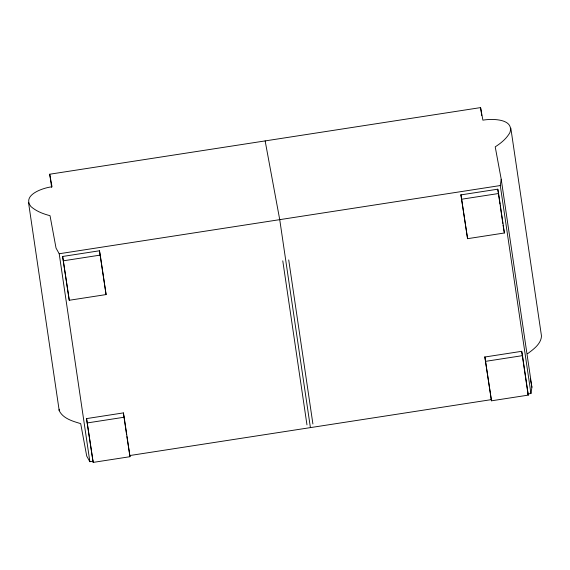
<?xml version="1.0" encoding="UTF-8"?>
<svg xmlns="http://www.w3.org/2000/svg" width="570" height="570" viewBox="0 0 570 570"><rect width="100%" height="100%" fill="white"/><g stroke="black" fill="none" stroke-linecap="round" stroke-linejoin="round"><path stroke-width="0.85" d="M51.642 187.323L49.711 174.221L480.574 107.602L482.904 120.17C491.376 118.61 514.311 118.396 509.958 132.511C506.566 138.603 501.016 143.148 495.216 146.839L501.222 179.265L531.895 387.23L530.948 393.514L527.435 394.055M530.948 393.514L500.282 185.549L501.222 179.265M527.578 353.714C533.47 349.31 540.966 344.052 541.5 336.108L510.827 128.143M49.711 174.221L52.041 186.789C43.626 187.687 21.646 194.79 30.944 206.575C36.323 211.292 43.178 213.921 50.025 215.674L56.038 248.093L59.194 253.75L500.282 185.549M62.636 256.471L99.465 250.779L100.263 255.096L106.091 294.576L69.255 300.269L62.636 256.471L69.255 300.269M460.945 194.883L497.781 189.19L498.579 193.515L504.4 232.988L467.571 238.68L460.945 194.883L467.571 238.68M63.434 260.796L100.263 255.096M461.75 199.208L498.579 193.515M86.547 418.601L123.377 412.901L124.175 417.226L130.003 456.698L93.166 462.398L86.547 418.601L93.166 462.398M484.856 357.012L521.692 351.32L522.49 355.637L528.312 395.117L491.482 400.81L484.856 357.012L491.482 400.81M87.345 422.919L124.175 417.226M485.661 361.337L522.49 355.637M28.55 202.713L59.216 410.678C63.071 418.629 72.832 421.251 80.698 423.638L86.711 456.057L89.868 461.714L93.38 461.173M129.404 455.601L491.411 399.627M503.602 228.663L504.4 232.988M530.314 378.694L531.895 387.23M527.514 390.792L528.312 395.117M265.143 140.911L279.735 219.649L310.408 427.614M106.091 294.576L99.465 250.779M130.003 456.698L126.868 436.591M497.781 189.19L499.983 204.103M500.239 205.856L502.826 223.404M503.082 225.157L503.474 227.786M521.692 351.32L527.385 389.916M480.574 107.602L481.736 115.461M288.712 259.92L312.909 423.973M282.777 260.839L306.974 424.892M123.377 412.901L126.611 434.832M59.194 253.75L89.868 461.714M59.187 409.246L59.216 410.678"/></g></svg>
